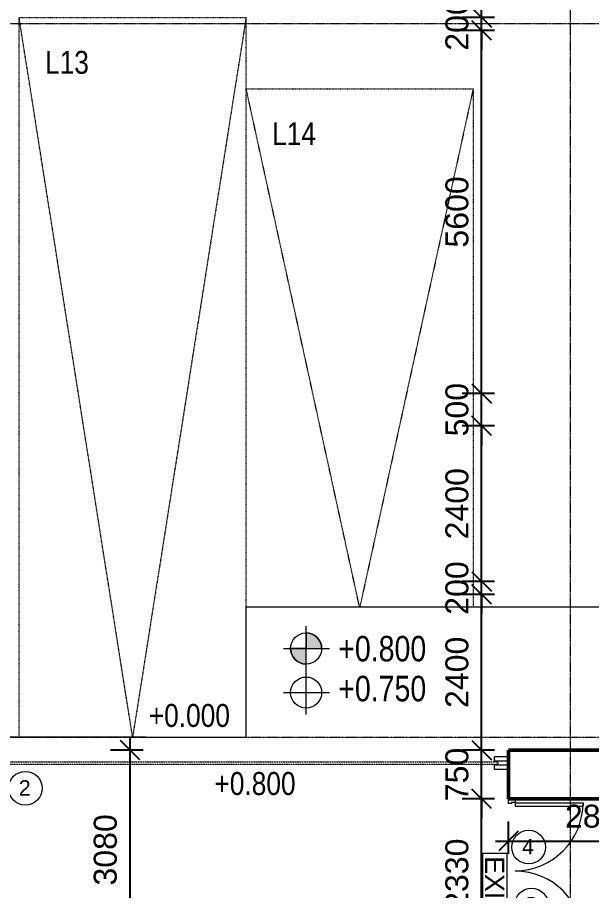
# Model space of a CAD drawing. Header units: millimetres. Extents: x -309924 to 219496, y -330797 to 211873.
# Drawn here: x 82829 to 91681, y 161093 to 174556 of the extents above; entities that cross this region are included whole.
import ezdxf

# ---------------------------------------------------------------- set-up
doc = ezdxf.new("R2010")
doc.units = ezdxf.units.MM
for name, pattern in [('Grid Line', [21, 12, -3, 3, -3]), ('Hidden', [2.25, 1, -1.25]), ('Overhead', [1.8, 1.2, -0.6])]:
    doc.linetypes.add(name, pattern=pattern)
for name, color, linetype, lineweight in [('A-325-M_DOOR', 7, 'Continuous', 13), ('A-ANNO-DIMS', 7, 'Continuous', 9), ('A-ANNO-NOTE', 7, 'Continuous', 5), ('A-DETL-GENF-HDLN', 7, 'Hidden', 5), ('A-FLOR', 7, 'Continuous', 18), ('G-ANNO-DIMS', 7, 'Continuous', 5), ('G-ANNO-TEXT', 7, 'Continuous', 5), ('I-WALL', 7, 'Continuous', 9), ('OAP280_C', 210, 'Continuous', 50), ('Q-SPCQ', 7, 'Continuous', 5), ('Q-SPCQ-HDLN', 7, 'Overhead', 5), ('S-GRID-1', 7, 'Grid Line', 5)]:
    doc.layers.add(name, color=color, linetype=linetype, lineweight=lineweight)
doc.styles.add('Arial Narrow', font='ARIALN.TTF', dxfattribs={"height": 353.981763})
doc.styles.add('Arial_11', font='arial.ttf', dxfattribs={"height": 354.071856})
doc.styles.add('Arial_2', font='arial.ttf', dxfattribs={"height": 1.475299})
doc.styles.add('Arial_6', font='arial.ttf', dxfattribs={"height": 1.18024})
doc.styles.add('Arial_9', font='arial.ttf', dxfattribs={"width": 0.8, "height": 393.413174})
doc.dimstyles.new('Diagonal_-_2_0mm_Arial', dxfattribs={"dimscale": 304.8, "dimtxt": 500, "dimasz": 0.984252, "dimexe": 0.984252, "dimexo": 0.984252, "dimgap": 0.656168, "dimtad": 1, "dimdec": 0, "dimrnd": 5, "dimzin": 0, "dimdsep": 46, "dimtxsty": 'Arial_11', "dimblk1": 'OBLIQUE', "dimblk2": 'OBLIQUE', "dimsah": 1, "dimcen": 0.09, "dimdle": 0.656168, "dimadec": 0, "dimazin": 0, "dimtfac": 1, "dimtdec": 4, "dimtix": 1, "dimtmove": 0, "dimatfit": 3, "dimfxl": 1, "dimtvp": 1, "dimtolj": 1, "dimtzin": 0, "dimarcsym": 2})

# ---------------------------------------------------------------- blocks, each defined once
blk = doc.blocks.new('ARC_ANN_FIRE-RATING_four_ - none-909737-B2_F PLAN _2 OF 2_')
at = {"layer": 'A-ANNO-NOTE'}
blk.add_circle((0, 0), 1.3, dxfattribs=at)
at = {"layer": 'A-ANNO-NOTE', "insert": (-0.05, 0.62), "char_height": 1.18, "width": 1.0944, "attachment_point": 2, "line_spacing_factor": 0.938532, "style": 'Arial_6'}
blk.add_mtext('4', dxfattribs=at)
blk = doc.blocks.new('ARC_ANN_FIRE-RATING_two_ - none-909955-B2_F PLAN _2 OF 2_')
at = {"layer": 'A-ANNO-NOTE'}
blk.add_circle((0, 0), 1.3, dxfattribs=at)
at = {"layer": 'A-ANNO-NOTE', "insert": (-0.05, 0.62), "char_height": 1.18, "width": 1.0944, "attachment_point": 2, "line_spacing_factor": 0.938532, "style": 'Arial_6'}
blk.add_mtext('2', dxfattribs=at)
blk = doc.blocks.new('Spot Elevations - Spot Elevation - Target Filled_FFL_SFL-5422820-B2_F PLAN _2 OF 2_')
at = {"layer": 'G-ANNO-DIMS'}
h = blk.add_hatch(color=256, dxfattribs=at)
edge = h.paths.add_edge_path(flags=0)
edge.add_arc((0, 5.494), 1.2, 0, 90, ccw=False)
edge.add_line((1.2, 5.494), (0, 5.494))
edge.add_line((0, 5.494), (0, 6.694))
h = blk.add_hatch(color=256, dxfattribs=at)
edge = h.paths.add_edge_path(flags=0)
edge.add_arc((0, 5.494), 1.2, 180, 270, ccw=False)
edge.add_line((-1.2, 5.494), (0, 5.494))
edge.add_line((0, 5.494), (0, 4.294))
for p, q in [((0, 3.814), (0, 7.211)), ((0, 6.694), (0, 5.494)), ((-1.738, 5.494), (1.804, 5.494)), ((0, 5.494), (-1.2, 5.494)), ((0, 4.294), (0, 5.494)), ((0, 5.494), (1.2, 5.494)), ((0, 0.418), (0, 3.814)), ((-1.738, 2.097), (1.804, 2.097))]:
    blk.add_line(p, q, dxfattribs=at)
for centre in [(0, 5.494), (0, 2.097)]:
    blk.add_circle(centre, 1.2, dxfattribs=at)
for start, end in [(360, 90), (180, 270)]:
    blk.add_arc((0, 5.494), 1.2, start, end, dxfattribs=at)
blk = doc.blocks.new('ARC_ANN_EXIT - ARC_ANN_EXIT-878429-B2_F PLAN _2 OF 2_')
at = {"layer": 'A-ANNO-NOTE'}
for p, q in [((-2.124, 0), (-2.124, 1.862)), ((-2.124, 1.862), (3.134, 1.862)), ((3.134, 1.862), (3.134, 0)), ((3.134, 0), (-2.124, 0))]:
    blk.add_line(p, q, dxfattribs=at)
at = {"layer": 'A-ANNO-NOTE', "insert": (0.406, 1.662), "char_height": 1.4753, "width": 5.454, "attachment_point": 2, "line_spacing_factor": 0.938532, "style": 'Arial_2'}
blk.add_mtext('EXIT', dxfattribs=at)
blk = doc.blocks.new('ARC_DOOR_METAL_M20-BH-I - 2000x2100mm-38817087-B2_F 1-100')
at = {"layer": 'A-325-M_DOOR', "color": 7, "lineweight": 5}
for p, q in [((-1050, 1048.5), (-1000, 1048.5)), ((-1050, 0), (-1050, 1048.5)), ((-1000, 0), (-1000, 1048.5)), ((1000, 1048.5), (1000, 0)), ((1050, 1048.5), (1000, 1048.5)), ((1050, 0), (1050, 1048.5)), ((-1113, 0), (-1053, 0)), ((-1113, -100), (-1113, 0)), ((-1038, -100), (-1113, -100)), ((-1103, 0), (-1103, -100)), ((-1053, 0), (-1053, -53)), ((-1053, -53), (-1038, -53)), ((-1050, 0), (-1000, 0)), ((-1038, -53), (-1038, -100)), ((1000, 0), (1050, 0)), ((1038, -100), (1038, -53)), ((1038, -53), (1053, -53)), ((1113, -100), (1038, -100)), ((1053, 0), (1113, 0)), ((1053, -53), (1053, 0)), ((1103, 0), (1103, -100)), ((1113, 0), (1113, -100))]:
    blk.add_line(p, q, dxfattribs=at)
for centre, start, end in [((-1050, 0), 0, 90), ((1050, 0), 90, 180)]:
    blk.add_arc(centre, 1048.5, start, end, dxfattribs=at)
blk = doc.blocks.new('_Oblique')
at = {"color": 0, "linetype": 'ByBlock', "lineweight": -2}
blk.add_line((-0.5, -0.5), (0.5, 0.5), dxfattribs=at)
blk = doc.blocks.new('*D173')
at = {"layer": 'A-ANNO-DIMS', "color": 0, "lineweight": -2, "transparency": 16777216}
for p, q in [((84566, 159981), (84566, 163458)), ((84766, 163258), (84266, 163258)), ((84766, 160181), (84266, 160181))]:
    blk.add_line(p, q, dxfattribs=at)
at = {"layer": 'Defpoints', "color": 0, "transparency": 16777216}
for p in [(84566, 163258), (85066, 163258), (85066, 160181)]:
    blk.add_point(p, dxfattribs=at)
at = {"layer": 'A-ANNO-DIMS', "color": 0, "lineweight": -2, "transparency": 16777216, "xscale": 299.9999999999999, "yscale": 299.9999999999999, "zscale": 299.9999999999999}
for p, rotation in [((84566, 163258), 90), ((84566, 160181), 270)]:
    blk.add_blockref('_Oblique', p, dxfattribs=dict(at, rotation=rotation))
at = {"layer": 'A-ANNO-DIMS', "color": 0, "transparency": 16777216, "insert": (84185, 161720), "char_height": 354.1, "attachment_point": 5, "rotation": 90, "style": 'Arial_11'}
blk.add_mtext('\\A1;3080', dxfattribs=at)
blk = doc.blocks.new('*D190')
at = {"layer": 'A-ANNO-DIMS', "color": 0, "lineweight": -2, "transparency": 16777216}
for p, q in [((89987, 174356), (89987, 181756)), ((90187, 181556), (89687, 181556)), ((90187, 174556), (89687, 174556))]:
    blk.add_line(p, q, dxfattribs=at)
at = {"layer": 'Defpoints', "color": 0, "transparency": 16777216}
for p in [(89987, 181556), (90487, 181556), (90487, 174556)]:
    blk.add_point(p, dxfattribs=at)
at = {"layer": 'A-ANNO-DIMS', "color": 0, "lineweight": -2, "transparency": 16777216, "xscale": 299.9999999999999, "yscale": 299.9999999999999, "zscale": 299.9999999999999}
for p, rotation in [((89987, 181556), 90), ((89987, 174556), 270)]:
    blk.add_blockref('_Oblique', p, dxfattribs=dict(at, rotation=rotation))
at = {"layer": 'A-ANNO-DIMS', "color": 0, "transparency": 16777216, "insert": (89607, 178056), "char_height": 354.1, "attachment_point": 5, "rotation": 90, "style": 'Arial_11'}
blk.add_mtext('\\A1;7000', dxfattribs=at)
blk = doc.blocks.new('*D191')
at = {"layer": 'A-ANNO-DIMS', "color": 0, "lineweight": -2, "transparency": 16777216}
for p, q in [((89987, 174556), (89987, 174856)), ((90187, 174556), (89687, 174556)), ((89987, 174356), (89987, 174556)), ((90187, 174356), (89687, 174356)), ((89987, 174356), (89987, 174056))]:
    blk.add_line(p, q, dxfattribs=at)
at = {"layer": 'Defpoints', "color": 0, "transparency": 16777216}
for p in [(89987, 174556), (90487, 174556), (90487, 174356)]:
    blk.add_point(p, dxfattribs=at)
at = {"layer": 'A-ANNO-DIMS', "color": 0, "lineweight": -2, "transparency": 16777216, "xscale": 299.9999999999999, "yscale": 299.9999999999999, "zscale": 299.9999999999999}
for p, rotation in [((89987, 174556), 270), ((89987, 174356), 90)]:
    blk.add_blockref('_Oblique', p, dxfattribs=dict(at, rotation=rotation))
at = {"layer": 'A-ANNO-DIMS', "color": 0, "transparency": 16777216, "insert": (89607, 174456), "char_height": 354.1, "attachment_point": 5, "rotation": 90, "style": 'Arial_11'}
blk.add_mtext('\\A1;200', dxfattribs=at)
blk = doc.blocks.new('*D192')
at = {"layer": 'A-ANNO-DIMS', "color": 0, "lineweight": -2, "transparency": 16777216}
for p, q in [((89987, 168558), (89987, 174556)), ((90187, 174356), (89687, 174356)), ((90187, 168758), (89687, 168758))]:
    blk.add_line(p, q, dxfattribs=at)
at = {"layer": 'Defpoints', "color": 0, "transparency": 16777216}
for p in [(89987, 174356), (90487, 174356), (90487, 168758)]:
    blk.add_point(p, dxfattribs=at)
at = {"layer": 'A-ANNO-DIMS', "color": 0, "lineweight": -2, "transparency": 16777216, "xscale": 299.9999999999999, "yscale": 299.9999999999999, "zscale": 299.9999999999999}
for p, rotation in [((89987, 174356), 90), ((89987, 168758), 270)]:
    blk.add_blockref('_Oblique', p, dxfattribs=dict(at, rotation=rotation))
at = {"layer": 'A-ANNO-DIMS', "color": 0, "transparency": 16777216, "insert": (89607, 171557), "char_height": 354.1, "attachment_point": 5, "rotation": 90, "style": 'Arial_11'}
blk.add_mtext('\\A1;5600', dxfattribs=at)
blk = doc.blocks.new('*D193')
at = {"layer": 'A-ANNO-DIMS', "color": 0, "lineweight": -2, "transparency": 16777216}
for p, q in [((89987, 168758), (89987, 169058)), ((90187, 168758), (89687, 168758)), ((89987, 168258), (89987, 168758)), ((90187, 168258), (89687, 168258)), ((89987, 168258), (89987, 167958))]:
    blk.add_line(p, q, dxfattribs=at)
at = {"layer": 'Defpoints', "color": 0, "transparency": 16777216}
for p in [(89987, 168758), (90487, 168758), (90487, 168258)]:
    blk.add_point(p, dxfattribs=at)
at = {"layer": 'A-ANNO-DIMS', "color": 0, "lineweight": -2, "transparency": 16777216, "xscale": 299.9999999999999, "yscale": 299.9999999999999, "zscale": 299.9999999999999}
for p, rotation in [((89987, 168758), 270), ((89987, 168258), 90)]:
    blk.add_blockref('_Oblique', p, dxfattribs=dict(at, rotation=rotation))
at = {"layer": 'A-ANNO-DIMS', "color": 0, "transparency": 16777216, "insert": (89607, 168508), "char_height": 354.1, "attachment_point": 5, "rotation": 90, "style": 'Arial_11'}
blk.add_mtext('\\A1;500', dxfattribs=at)
blk = doc.blocks.new('*D194')
at = {"layer": 'A-ANNO-DIMS', "color": 0, "lineweight": -2, "transparency": 16777216}
for p, q in [((89987, 165658), (89987, 168458)), ((90187, 168258), (89687, 168258)), ((90187, 165858), (89687, 165858))]:
    blk.add_line(p, q, dxfattribs=at)
at = {"layer": 'Defpoints', "color": 0, "transparency": 16777216}
for p in [(89987, 168258), (90487, 168258), (90487, 165858)]:
    blk.add_point(p, dxfattribs=at)
at = {"layer": 'A-ANNO-DIMS', "color": 0, "lineweight": -2, "transparency": 16777216, "xscale": 299.9999999999999, "yscale": 299.9999999999999, "zscale": 299.9999999999999}
for p, rotation in [((89987, 168258), 90), ((89987, 165858), 270)]:
    blk.add_blockref('_Oblique', p, dxfattribs=dict(at, rotation=rotation))
at = {"layer": 'A-ANNO-DIMS', "color": 0, "transparency": 16777216, "insert": (89607, 167058), "char_height": 354.1, "attachment_point": 5, "rotation": 90, "style": 'Arial_11'}
blk.add_mtext('\\A1;2400', dxfattribs=at)
blk = doc.blocks.new('*D195')
at = {"layer": 'A-ANNO-DIMS', "color": 0, "lineweight": -2, "transparency": 16777216}
for p, q in [((89987, 165858), (89987, 166158)), ((90187, 165858), (89687, 165858)), ((89987, 165658), (89987, 165858)), ((90187, 165658), (89687, 165658)), ((89987, 165658), (89987, 165358))]:
    blk.add_line(p, q, dxfattribs=at)
at = {"layer": 'Defpoints', "color": 0, "transparency": 16777216}
for p in [(89987, 165858), (90487, 165858), (90487, 165658)]:
    blk.add_point(p, dxfattribs=at)
at = {"layer": 'A-ANNO-DIMS', "color": 0, "lineweight": -2, "transparency": 16777216, "xscale": 299.9999999999999, "yscale": 299.9999999999999, "zscale": 299.9999999999999}
for p, rotation in [((89987, 165858), 270), ((89987, 165658), 90)]:
    blk.add_blockref('_Oblique', p, dxfattribs=dict(at, rotation=rotation))
at = {"layer": 'A-ANNO-DIMS', "color": 0, "transparency": 16777216, "insert": (89607, 165758), "char_height": 354.1, "attachment_point": 5, "rotation": 90, "style": 'Arial_11'}
blk.add_mtext('\\A1;200', dxfattribs=at)
blk = doc.blocks.new('*D196')
at = {"layer": 'A-ANNO-DIMS', "color": 0, "lineweight": -2, "transparency": 16777216}
for p, q in [((89987, 163058), (89987, 165858)), ((90187, 165658), (89687, 165658)), ((90187, 163258), (89687, 163258))]:
    blk.add_line(p, q, dxfattribs=at)
at = {"layer": 'Defpoints', "color": 0, "transparency": 16777216}
for p in [(89987, 165658), (90487, 165658), (90487, 163258)]:
    blk.add_point(p, dxfattribs=at)
at = {"layer": 'A-ANNO-DIMS', "color": 0, "lineweight": -2, "transparency": 16777216, "xscale": 299.9999999999999, "yscale": 299.9999999999999, "zscale": 299.9999999999999}
for p, rotation in [((89987, 165658), 90), ((89987, 163258), 270)]:
    blk.add_blockref('_Oblique', p, dxfattribs=dict(at, rotation=rotation))
at = {"layer": 'A-ANNO-DIMS', "color": 0, "transparency": 16777216, "insert": (89607, 164458), "char_height": 354.1, "attachment_point": 5, "rotation": 90, "style": 'Arial_11'}
blk.add_mtext('\\A1;2400', dxfattribs=at)
blk = doc.blocks.new('*D197')
at = {"layer": 'A-ANNO-DIMS', "color": 0, "lineweight": -2, "transparency": 16777216}
for p, q in [((89987, 163258), (89987, 163558)), ((90187, 163258), (89687, 163258)), ((89987, 162508), (89987, 163258)), ((90187, 162508), (89687, 162508)), ((89987, 162508), (89987, 162208))]:
    blk.add_line(p, q, dxfattribs=at)
at = {"layer": 'Defpoints', "color": 0, "transparency": 16777216}
for p in [(89987, 163258), (90487, 163258), (90487, 162508)]:
    blk.add_point(p, dxfattribs=at)
at = {"layer": 'A-ANNO-DIMS', "color": 0, "lineweight": -2, "transparency": 16777216, "xscale": 299.9999999999999, "yscale": 299.9999999999999, "zscale": 299.9999999999999}
for p, rotation in [((89987, 163258), 270), ((89987, 162508), 90)]:
    blk.add_blockref('_Oblique', p, dxfattribs=dict(at, rotation=rotation))
at = {"layer": 'A-ANNO-DIMS', "color": 0, "transparency": 16777216, "insert": (89607, 162883), "char_height": 354.1, "attachment_point": 5, "rotation": 90, "style": 'Arial_11'}
blk.add_mtext('\\A1;750', dxfattribs=at)
blk = doc.blocks.new('*D198')
at = {"layer": 'A-ANNO-DIMS', "color": 0, "lineweight": -2, "transparency": 16777216}
for p, q in [((89987, 159981), (89987, 162708)), ((90187, 162508), (89687, 162508)), ((90187, 160181), (89687, 160181))]:
    blk.add_line(p, q, dxfattribs=at)
at = {"layer": 'Defpoints', "color": 0, "transparency": 16777216}
for p in [(89987, 162508), (90487, 162508), (90487, 160181)]:
    blk.add_point(p, dxfattribs=at)
at = {"layer": 'A-ANNO-DIMS', "color": 0, "lineweight": -2, "transparency": 16777216, "xscale": 299.9999999999999, "yscale": 299.9999999999999, "zscale": 299.9999999999999}
for p, rotation in [((89987, 162508), 90), ((89987, 160181), 270)]:
    blk.add_blockref('_Oblique', p, dxfattribs=dict(at, rotation=rotation))
at = {"layer": 'A-ANNO-DIMS', "color": 0, "transparency": 16777216, "insert": (89606, 161345), "char_height": 354.1, "attachment_point": 5, "rotation": 90, "style": 'Arial_11'}
blk.add_mtext('\\A1;2330', dxfattribs=at)
blk = doc.blocks.new('*D202')
at = {"layer": 'A-ANNO-DIMS', "color": 0, "lineweight": -2, "transparency": 16777216}
for p, q in [((90401, 161657), (90401, 162157)), ((93241, 161657), (93241, 162157)), ((90201, 161857), (93441, 161857))]:
    blk.add_line(p, q, dxfattribs=at)
at = {"layer": 'Defpoints', "color": 0, "transparency": 16777216}
for p in [(93241, 161857), (90401, 161357), (93241, 161357)]:
    blk.add_point(p, dxfattribs=at)
at = {"layer": 'A-ANNO-DIMS', "color": 0, "lineweight": -2, "transparency": 16777216, "xscale": 299.9999999999999, "yscale": 299.9999999999999, "zscale": 299.9999999999999, "rotation": 180}
blk.add_blockref('_Oblique', (90401, 161857), dxfattribs=at)
at = {"layer": 'A-ANNO-DIMS', "color": 0, "lineweight": -2, "transparency": 16777216, "xscale": 299.9999999999999, "yscale": 299.9999999999999, "zscale": 299.9999999999999}
blk.add_blockref('_Oblique', (93241, 161857), dxfattribs=at)
at = {"layer": 'A-ANNO-DIMS', "color": 0, "transparency": 16777216, "insert": (91821, 162238), "char_height": 354.1, "attachment_point": 5, "style": 'Arial_11'}
blk.add_mtext('\\A1;2840', dxfattribs=at)
blk = doc.blocks.new('ARC_ANN_SMOKE SEAL_HOLD OPEN DOOR_ - none-5827350-B2_F PLAN _2 OF 2_')
at = {"layer": 'A-ANNO-NOTE'}
blk.add_circle((0, 0), 1.3, dxfattribs=at)
at = {"layer": 'A-ANNO-NOTE', "insert": (-0.05, 0.62), "char_height": 1.18, "width": 1.3104, "attachment_point": 2, "line_spacing_factor": 0.938532, "style": 'Arial_6'}
blk.add_mtext('S', dxfattribs=at)

msp = doc.modelspace()

# ---------------------------------------------------------------- linework, layer by layer
at = {"layer": 'A-DETL-GENF-HDLN'}
for p, q in [((84604.7, 163456), (82854.7, 174556)), ((82854.7, 163456), (82854.7, 174556)), ((82854.7, 174556), (86354.7, 174556)), ((86354.7, 174556), (84604.7, 163456)), ((86354.7, 165466), (86354.7, 174556)), ((88106.2, 165456), (86356.3, 173456)), ((86356.3, 173456), (89856.3, 173456)), ((89856.3, 173456), (88106.2, 165456)), ((89856.3, 173456), (89856.2, 165456))]:
    msp.add_line(p, q, dxfattribs=at)
at = {"layer": 'A-FLOR'}
for p, q in [((86354.7, 165466), (91991.3, 165466)), ((86354.7, 163456), (86354.7, 165466)), ((84801.4, 163456), (81312.5, 163456)), ((84801.4, 163456), (86354.7, 163456))]:
    msp.add_line(p, q, dxfattribs=at)
at = {"layer": 'I-WALL', "lineweight": 30}
for p, q in [((93241.3, 163258.5), (90401.3, 163258.5)), ((90601.3, 162508.5), (102926.3, 162508.5))]:
    msp.add_line(p, q, dxfattribs=at)
at = {"layer": 'OAP280_C'}
for p, q in [((90401.3, 163258.5), (90401.3, 162508.5)), ((93241.3, 163258.5), (90401.3, 163258.5)), ((90401.3, 162508.5), (102926.3, 162508.5))]:
    msp.add_line(p, q, dxfattribs=at)
at = {"layer": 'Q-SPCQ'}
for p, q in [((90185.1, 163158.5), (90391.3, 163158.5)), ((90185.1, 163086.5), (90185.1, 163158.5)), ((90383.1, 163086.5), (90185.1, 163086.5)), ((90383.1, 163030.5), (90383.1, 163086.5)), ((90185.1, 163030.5), (90383.1, 163030.5)), ((90185.1, 162958.5), (90185.1, 163030.5)), ((90391.3, 162958.5), (90185.1, 162958.5))]:
    msp.add_line(p, q, dxfattribs=at)
at = {"layer": 'Q-SPCQ-HDLN'}
for p, q in [((81531.3, 163078.5), (90235.1, 163078.5)), ((90235.1, 163038.5), (81531.3, 163038.5)), ((90235.1, 163078.5), (90235.1, 163038.5))]:
    msp.add_line(p, q, dxfattribs=at)
at = {"layer": 'S-GRID-1'}
for p, q in [((91351.5, 210672.6), (91351.1, 140117.7)), ((-10508.1, 174464.5), (128177.4, 174463.8)), ((-10508.1, 163456.2), (128177.4, 163455.5))]:
    msp.add_line(p, q, dxfattribs=at)

# ---------------------------------------------------------------- block references
at = {"lineweight": 5, "rotation": 270}
msp.add_blockref('ARC_DOOR_METAL_M20-BH-I - 2000x2100mm-38817087-B2_F 1-100', (90501.3, 161395.5), dxfattribs=at)
at = {"layer": 'A-ANNO-NOTE', "xscale": 200, "yscale": 200, "zscale": 200}
for name, p in [('ARC_ANN_FIRE-RATING_two_ - none-909955-B2_F PLAN _2 OF 2_', (82951.5, 162670.7)), ('ARC_ANN_FIRE-RATING_four_ - none-909737-B2_F PLAN _2 OF 2_', (90711.3, 161762.8)), ('ARC_ANN_SMOKE SEAL_HOLD OPEN DOOR_ - none-5827350-B2_F PLAN _2 OF 2_', (90756.1, 160868.6))]:
    msp.add_blockref(name, p, dxfattribs=at)
at = {"layer": 'A-ANNO-NOTE', "xscale": 200, "yscale": 200, "zscale": 200, "rotation": 270}
msp.add_blockref('ARC_ANN_EXIT - ARC_ANN_EXIT-878429-B2_F PLAN _2 OF 2_', (90003, 161246), dxfattribs=at)
at = {"layer": 'G-ANNO-DIMS', "xscale": 199.9999999999998, "yscale": 199.9999999999998, "zscale": 199.9999999999998}
msp.add_blockref('Spot Elevations - Spot Elevation - Target Filled_FFL_SFL-5422820-B2_F PLAN _2 OF 2_', (87279.8, 163726.4), dxfattribs=at)

# ---------------------------------------------------------------- texts
at = {"layer": 'G-ANNO-DIMS', "insert": (87775.3, 165019.8), "char_height": 393.41, "width": 1598.4, "attachment_point": 1, "line_spacing_factor": 0.938532, "style": 'Arial_9'}
msp.add_mtext('+0.800\\P+0.750', dxfattribs=at)
at = {"layer": 'G-ANNO-TEXT', "char_height": 353.98, "attachment_point": 1, "line_spacing_factor": 0.968573, "style": 'Arial Narrow'}
for s, insert, width in [('L13', (83254.2, 174041.4), 803.488), ('L14', (86755.8, 172941.4), 803.488), ('+0.000', (84854.1, 163970), 1490.341), ('+0.800\\P', (85866.5, 162920.3), 1490.341)]:
    msp.add_mtext(s, dxfattribs=dict(at, insert=insert, width=width))

# ---------------------------------------------------------------- dimensions: what is measured, and where the dimension line sits
at = {"layer": 'A-ANNO-DIMS'}
for base, p1, p2, picture, middle in [((89987.3, 181555.9), (90487.3, 174555.9), (90487.3, 181555.9), '*D190', (89606.6, 178055.9)), ((89987.3, 174555.9), (90487.3, 174356), (90487.3, 174555.9), '*D191', (89606.6, 174456)), ((89987.3351, 174356.0306), (90487.3351, 168758.491), (90487.3351, 174356.0306), '*D192', (89606.5556, 171557.2608)), ((89987.3, 168758.5), (90487.3, 168258.5), (90487.3, 168758.5), '*D193', (89606.6, 168508.5)), ((89987.3, 168258.5), (90487.3, 165858.5), (90487.3, 168258.5), '*D194', (89606.6, 167058.5)), ((89987.3, 165858.5), (90487.3, 165658.5), (90487.3, 165858.5), '*D195', (89606.6, 165758.5)), ((89987.3, 165658.5), (90487.3, 163258.5), (90487.3, 165658.5), '*D196', (89606.6, 164458.5)), ((84565.7, 163258.5), (85065.8, 160180.7), (85065.7, 163258.5), '*D173', (84184.8, 161719.6)), ((89987.3, 163258.5), (90487.3, 162508.5), (90487.3, 163258.5), '*D197', (89606.6, 162883.5)), ((89987.3, 162508.5), (90487.3, 160180.7), (90487.3, 162508.5), '*D198', (89606.4, 161344.6))]:
    dim = msp.add_linear_dim(base=base, p1=p1, p2=p2, angle=90, dimstyle='Diagonal_-_2_0mm_Arial', override={"dimpost": '<>', "dimtmove": 1, "dimarcsym": 2}, dxfattribs=at)
    dim.commit()
    dim.dimension.update_dxf_attribs({"geometry": picture, "text_midpoint": middle})
dim = msp.add_linear_dim(base=(93241.3, 161857.2), p1=(90401.3, 161357.2), p2=(93241.3, 161357.2), dimstyle='Diagonal_-_2_0mm_Arial', override={"dimpost": '<>', "dimtmove": 1, "dimarcsym": 2}, dxfattribs=at)
dim.commit()
dim.dimension.update_dxf_attribs({"geometry": '*D202', "text_midpoint": (91821.3, 162237.9)})

doc.saveas('drawing.dxf')
